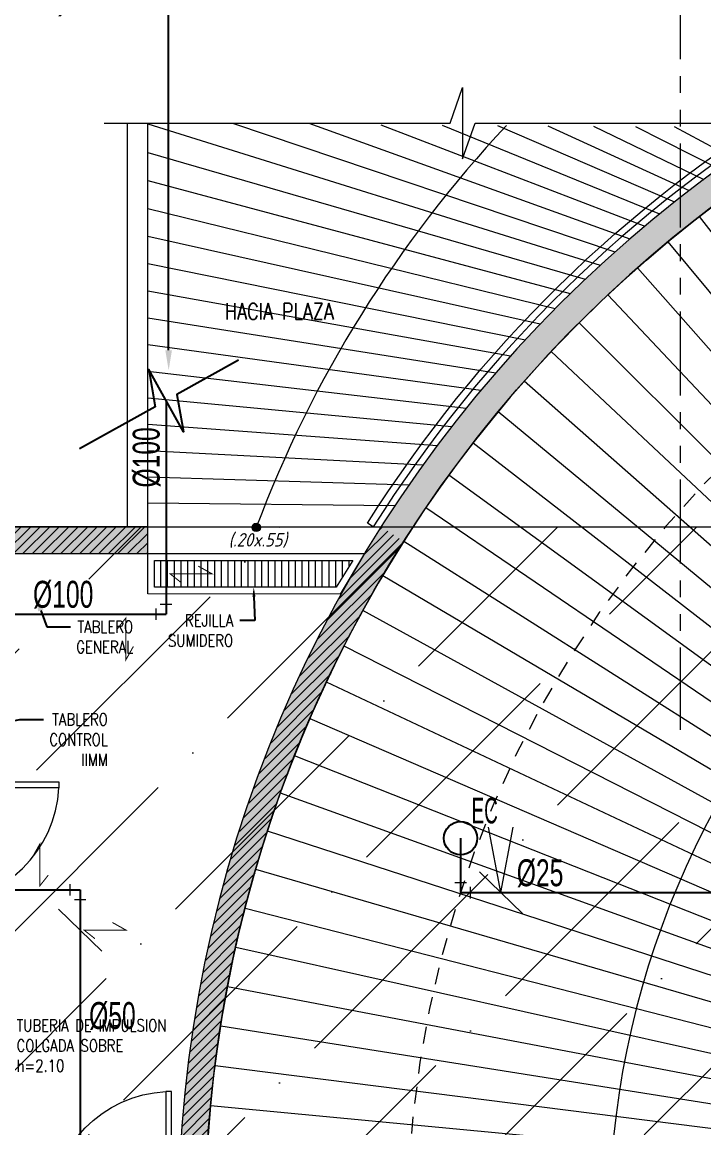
# Model space of a CAD drawing. Header units: millimetres. Extents: x 2085 to 2829, y 1347 to 1643.
# Drawn here: x 2212.83 to 2217.9, y 1534.82 to 1543.04 of the extents above; entities that cross this region are included whole.
import ezdxf
from ezdxf import colors
from ezdxf.entities.mleader import LeaderData, LeaderLine
from ezdxf.enums import TextEntityAlignment as Align
from ezdxf.math import Vec2, Vec3

# ---------------------------------------------------------------- set-up
doc = ezdxf.new("R2010")
doc.units = ezdxf.units.MM
for name, pattern in [('HIDDEN', [0.375, 0.25, -0.125]), ('HIDDEN2', [0.1875, 0.125, -0.0625]), ('PHANTOM', [2.5, 1.25, -0.25, 0.25, -0.25, 0.25, -0.25]), ('PHANTOM2', [1.25, 0.625, -0.125, 0.125, -0.125, 0.125, -0.125])]:
    doc.linetypes.add(name, pattern=pattern)
doc.layers.get('0').update_dxf_attribs({"color": 251, "lineweight": 9})
for name, color, linetype, lineweight in [('000 SOS 911 - ACCESORIOS ACI', 3, 'Continuous', 20), ('000 SOS 911 ACCESORIOS', 3, 'Continuous', 20), ('000 SOS 911 ROCIADORES', 5, 'Continuous', 25), ('000 SOS 911 SOPORTES ACI', 3, 'Continuous', 25), ('000 SOS 911 TEXTOS ACI', 7, 'Continuous', 9), ('000 SOS 911 TUBERIA ACI', 3, 'Continuous', 25), ('A-BARANDAS', 251, 'Continuous', 9), ('A-EJES', 251, 'PHANTOM', 9), ('A-ESTRUCTURA-HATCH', 251, 'Continuous', 13), ('A-ESTRUCTURA-PLACAS', 251, 'Continuous', 13), ('A-ESTRUCTURA-VIGAS', 251, 'HIDDEN2', 13), ('A-MURO ALTO', 251, 'Continuous', 13), ('A-MUROS', 251, 'Continuous', 9), ('A-PROYECCIONES', 251, 'HIDDEN2', 9), ('A-PUERTAS', 251, 'Continuous', 9), ('A-TEXTO-AMBIENTES', 251, 'Continuous', 9), ('A-TEXTO-INDICACIONES', 251, 'Continuous', 13), ('MURO CF 120', 251, 'Continuous', 13)]:
    doc.layers.add(name, color=color, linetype=linetype, lineweight=lineweight)
doc.layers.add('A_50_Vigas Chata', color=251, linetype='HIDDEN', lineweight=13, plot=False)
doc.styles.add('APPIA -TEXTOS-GENERALES', font='isocp.shx', dxfattribs={"oblique": 15})
doc.styles.add('PIPE', font='ARIALN.TTF', dxfattribs={"width": 0.8})
doc.styles.add('ROMANS', font='romans.shx', dxfattribs={"width": 0.8})
doc.styles.add('TXT_COTAS', font='romans.shx', dxfattribs={"width": 0.8})
pattern_1 = [(45, (-224229.893065, -8186668.82397), (-0.03535533905933, 0.03535533905933), [])]

# ---------------------------------------------------------------- blocks, each defined once
blk = doc.blocks.new('ACCS.ELBOW.90')
at = {"layer": '000 SOS 911 - ACCESORIOS ACI', "color": 100}
for p, q in [((0.098, 0.168), (-0.098, 0.168)), ((0.168, -0.098), (0.168, 0.098))]:
    blk.add_line(p, q, dxfattribs=at)
at = {"layer": '000 SOS 911 - ACCESORIOS ACI', "color": 9}
for p in [(0, 0.168), (0.168, 0)]:
    blk.add_line(p, (0, 0), dxfattribs=at)
blk = doc.blocks.new('Soporte Longitudinal')
at = {"layer": '000 SOS 911 SOPORTES ACI', "const_width": 0.02}
blk.add_lwpolyline([(-0.14, -0.149), (-0.405, 0), (0.405, 0), (0.197, 0.164)], dxfattribs=at)
blk = doc.blocks.new('002')
at = {"layer": '000 SOS 911 ROCIADORES'}
blk.add_circle((2884.5061, 1470.1768, 0), 0.0952, dxfattribs=at)
at = {"layer": '000 SOS 911 ROCIADORES', "color": 5, "style": 'PIPE', "width": 0.641273}
blk.add_text('EC', height=0.14693, dxfattribs=at).set_placement((2884.5692, 1470.2615, 0), (2884.7191, 1470.2615, 0), align=Align.FIT)
blk = doc.blocks.new('003')
at = {"layer": '000 SOS 911 ROCIADORES', "xscale": 1.3, "yscale": 1.3, "zscale": 1.3}
blk.add_blockref('002', (-841.8386, -416.7664, 0), dxfattribs=at)
blk = doc.blocks.new('007')
at = {"layer": '000 SOS 911 - ACCESORIOS ACI'}
for q in [(26830.8377, -4054.7652, 0), (26831.0221, -4054.7652, 0)]:
    blk.add_line((26830.9299, -4055.2525, 0), q, dxfattribs=at)
blk = doc.blocks.new('EST P1')
at = {"layer": 'A-ESTRUCTURA-HATCH'}
h = blk.add_hatch(color=256, dxfattribs=at)
h.dxf.hatch_style = 1
h.paths.add_polyline_path([(28.776, 5.9498), (28.776, 5.05), (23.07, 5.05), (23.07, 4.85), (28.926, 4.85), (28.9261, 5.75), (32.576, 5.75), (32.5761, 4.85), (35.53, 4.85), (35.53, 5.05), (32.726, 5.05), (32.7262, 5.9498)])
h.paths.add_polyline_path([(43.04, 4.85), (43.04, 5.05), (35.58, 5.05), (35.58, 4.85)])
h.paths.add_polyline_path([(43.09, 5.05), (43.09, 4.85), (47.915, 4.85), (47.915, 5.05)])
h.paths.add_polyline_path([(51.865, 5.05), (51.865, 4.85), (53.3757, 4.85), (53.3757, 5.05)])
h.paths.add_polyline_path([(72.8007, -0.15), (73.0007, -0.15, 1), (53.6007, -0.15), (53.8007, -0.15, -1)])
h.paths.add_polyline_path([(70.3507, 0), (70.3507, -0.1499), (72.7495, -0.15), (72.7495, 0)], flags=17)
h.paths.add_polyline_path([(69.4507, -0.1499), (69.4507, 0), (66.8475, 0.0001, -0.010569), (66.8507, -0.1499)], flags=17)
h.paths.add_polyline_path([(65.2721, 2.4964), (65.2722, -0.15), (65.4222, -0.15), (65.4221, 2.3777, -0.221666), (66.6007, -0.1499), (66.8007, -0.1499, 0.99999), (59.8007, -0.15), (60.0007, -0.15, -0.61691)], flags=0)
h.paths.add_polyline_path([(71.88, -11.4001), (71.88, -11.1501), (57.51, -11.1501), (57.51, -11.4)])
h.paths.add_polyline_path([(57.46, -11.4), (57.46, -11.1501), (43.09, -11.1501), (43.09, -11.4)])
h.paths.add_polyline_path([(43.04, -11.4), (43.04, -11.1501), (35.58, -11.1501), (35.58, -11.4)])
h.paths.add_polyline_path([(23.07, -11.15), (23.07, -11.4001), (35.53, -11.4001), (35.53, -11.15)])
h.paths.add_polyline_path([(23.02, -11.4001), (23.02, -11.15), (12.25, -11.15), (12.25, -11.4001)])
h.paths.add_polyline_path([(12.2, -11.4001), (12.2, -11.15), (3.65, -11.15), (3.65, -11.4001)])
h.paths.add_polyline_path([(3.6, -11.4001), (3.6, -11.15), (-3.56, -11.15), (-3.56, -11.4001)])
h.paths.add_polyline_path([(-17.98, -11.15), (-17.98, -11.4001), (-3.61, -11.4001), (-3.61, -11.1501)])
h.paths.add_polyline_path([(-18.03, -11.4001), (-18.03, -11.15), (-32.4, -11.15), (-32.4, -11.4001)])
h.paths.add_polyline_path([(-32.45, -11.4001), (-32.45, -11.15), (-46.94, -11.15), (-46.94, -11.4001)])
h.paths.add_polyline_path([(-47.24, -11.4001), (-46.99, -11.4001), (-46.99, -6.15), (-47.24, -6.15)])
h.paths.add_polyline_path([(-46.99, -0.2), (-47.24, -0.2), (-47.24, -6.1), (-46.99, -6.1)])
h.paths.add_polyline_path([(-47.24, 0.15), (-47.24, -0.15), (-44.785, -0.15), (-44.785, 5.05), (-45.035, 5.05), (-45.035, 0.15)])
h.paths.add_polyline_path([(-44.735, 5.05), (-44.735, 4.85), (-32.45, 4.85), (-32.45, 5.05)])
h.paths.add_polyline_path([(-23.2244, 4.85), (-23.2243, 5.75), (-19.5743, 5.75), (-19.5743, 4.85), (-18.03, 4.85), (-18.03, 5.05), (-19.4243, 5.05), (-19.4242, 5.9498), (-23.3744, 5.9498), (-23.3744, 5.05), (-32.4, 5.05), (-32.4, 4.85)])
h.paths.add_polyline_path([(-17.98, 5.05), (-17.98, 4.85), (-3.61, 4.85), (-3.61, 5.05)])
h.paths.add_polyline_path([(12.2, 4.85), (12.2, 5.05), (3.825, 5.0501), (3.825, 4.8501)])
h.paths.add_polyline_path([(12.25, 5.05), (12.25, 4.85), (23.02, 4.85), (23.02, 5.05)])
at = {"layer": 'A-ESTRUCTURA-PLACAS'}
blk.add_lwpolyline([(72.8007, -0.15), (73.0007, -0.15, 1), (53.6007, -0.15), (53.8007, -0.15, -1)], format="xyb", close=True, dxfattribs=at)
blk.add_lwpolyline([(51.865, 4.85), (53.3757, 4.85), (53.3757, 5.05), (51.865, 5.05)], close=True, dxfattribs=at)
at = {"layer": 'A-ESTRUCTURA-VIGAS'}
for points in [[(53.3757, 5.05), (55.1123, 5.05)], [(53.3757, 4.85), (54.9886, 4.85)]]:
    blk.add_lwpolyline(points, dxfattribs=at)
at = {"layer": 'A_50_Vigas Chata', "insert": (54.1935, 4.948), "char_height": 0.1, "attachment_point": 5, "style": 'APPIA -TEXTOS-GENERALES'}
blk.add_mtext('(.20x.55)', dxfattribs=at)
blk = doc.blocks.new('EJES 1P')
at = {"layer": 'A-EJES', "linetype": 'PHANTOM2'}
blk.add_lwpolyline([(102.3443, 5.3511), (102.3443, -1.51)], dxfattribs=at)
blk = doc.blocks.new('A$C5E423DB2')
at = {"layer": 'A-PUERTAS'}
for p, q in [((0.0381, 0.1), (0.0381, 0.8)), ((0.0381, 0.8), (0.0731, 0.8)), ((0.0731, 0.8), (0.0731, 0.1)), ((0.0381, 0.1), (0.0731, 0.1))]:
    blk.add_line(p, q, dxfattribs=at)
at = {"layer": 'A-PUERTAS', "linetype": 'Continuous'}
for p, q in [((0, 0), (0, 0.1)), ((0, 0.1), (0.0281, 0.1)), ((0.0281, 0.0381), (0.0281, 0.1)), ((0.8, 0.1), (0.7719, 0.1)), ((0.7719, 0.0381), (0.7719, 0.1)), ((0.8, 0), (0.8, 0.1)), ((0.0381, 0.0381), (0.0281, 0.0381)), ((0.0381, 0), (0.0381, 0.0381)), ((0.7619, 0), (0.7619, 0.0381)), ((0.7619, 0.0381), (0.7719, 0.0381)), ((0, 0), (0.0381, 0)), ((0.8, 0), (0.7619, 0))]:
    blk.add_line(p, q, dxfattribs=at)
at = {"layer": 'A-PUERTAS', "color": 7, "linetype": 'Continuous'}
blk.add_arc((0.0366, 0.0793), 0.7216, 1.64027, 87.09685, dxfattribs=at)

msp = doc.modelspace()

# ---------------------------------------------------------------- hatches: boundary and pattern name
h = msp.add_hatch()
h.set_pattern_fill('ANSI36', color=4, scale=0.23)
h.set_pattern_definition([(45, (-12.33495, 1e-06), (0.38727355, 1.420003), [1.825625, -0.365125, 0, -0.365125])])
h.paths.add_polyline_path([(2232.2706, 1539.2879), (2183.5856, 1539.2879), (2183.5856, 1522.8378), (2232.2706, 1522.8378)])
h = msp.add_hatch()
h.set_pattern_fill('_USER', color=8, scale=0.05, angle=-90, pattern_type=0)
h.set_pattern_definition([(270, (-8185935.13595, 227976.34613), (0.05, -9e-18), [])])
h.paths.add_polyline_path([(2215.2902, 1539.0379), (2215.1684, 1538.8377), (2213.8162, 1538.8379), (2213.8162, 1539.0379)])
at = {"layer": 'A-PROYECCIONES', "linetype": 'Continuous'}
h = msp.add_hatch(color=256, dxfattribs=at)
h.dxf.hatch_style = 1
edge = h.paths.add_edge_path()
edge.add_arc((2214.573, 1539.283), 0.0312, 0, 360)
at = {"layer": 'MURO CF 120'}
h = msp.add_hatch(dxfattribs=at)
h.set_pattern_fill('_USER', color=256, scale=0.05, angle=45, style=0, pattern_type=0)
h.set_pattern_definition(pattern_1)
h.paths.add_polyline_path([(2208.3056, 1539.2879), (2213.7662, 1539.2879), (2213.7662, 1539.0879), (2208.3056, 1539.0879)])
h = msp.add_hatch(dxfattribs=at)
h.set_pattern_fill('_USER', color=256, scale=0.05, angle=45, style=0, pattern_type=0)
h.set_pattern_definition(pattern_1)
h.paths.add_polyline_path([(2215.67, 1539.1786), (2215.5024, 1539.2879, 0.141364), (2213.991, 1534.088), (2214.191, 1534.0882, -0.141272)])

# ---------------------------------------------------------------- linework, layer by layer
for p, q in [((2214.3974, 1542.2881, 0), (2217.2405, 1541.3327, 0)), ((2214.9648, 1542.2879, 0), (2217.3514, 1541.43, 0)), ((2215.4984, 1542.2768, 0), (2217.4621, 1541.5241, 0)), ((2215.9559, 1542.2739, 0), (2217.5725, 1541.6153, 0)), ((2216.368, 1542.2714, 0), (2217.6826, 1541.7034, 0)), ((2216.7413, 1542.2691, 0), (2217.7923, 1541.7887, 0)), ((2217.0815, 1542.267, 0), (2217.9016, 1541.8712, 0)), ((2217.393, 1542.2651, 0), (2218.0105, 1541.951, 0)), ((2217.6796, 1542.2634, 0), (2218.1188, 1542.0282, 0)), ((2221.5461, 1536.8537), (2217.8689, 1541.5943, 0)), ((2221.4603, 1536.785), (2217.636, 1541.4077, 0)), ((2221.3767, 1536.7136), (2217.409, 1541.2138, 0)), ((2221.2954, 1536.6396), (2217.1883, 1541.013, 0)), ((2221.2164, 1536.563), (2216.974, 1540.8053, 0)), ((2221.1399, 1536.4841), (2216.7663, 1540.591, 0)), ((2221.0659, 1536.4027), (2216.5655, 1540.3702, 0)), ((2213.7662, 1540.2474, 0), (2216.0268, 1540.0339, 0)), ((2220.9945, 1536.3191), (2216.3716, 1540.1433, 0)), ((2213.7662, 1540.051, 0), (2215.9196, 1539.893, 0)), ((2213.7662, 1539.8552, 0), (2215.8134, 1539.748, 0)), ((2220.9257, 1536.2333), (2216.1851, 1539.9104, 0)), ((2213.7662, 1539.6599, 0), (2215.7083, 1539.5989, 0)), ((2220.8597, 1536.1453), (2216.0059, 1539.6717, 0)), ((2213.7662, 1539.4648, 0), (2215.6046, 1539.4455, 0)), ((2220.7965, 1536.0554), (2215.8343, 1539.4275, 0)), ((2213.7662, 1539.2879), (2215.5024, 1539.2879, 0)), ((2220.7361, 1535.9635), (2215.6704, 1539.1781, 0)), ((2220.6786, 1535.8697), (2215.5145, 1538.9236, 0)), ((2220.6242, 1535.7742), (2215.3666, 1538.6644, 0)), ((2220.5727, 1535.677), (2215.227, 1538.4006, 0)), ((2220.5243, 1535.5782), (2215.0957, 1538.1326, 0)), ((2220.4791, 1535.478), (2214.9729, 1537.8606, 0)), ((2220.437, 1535.3764), (2214.8587, 1537.5849, 0)), ((2220.3981, 1535.2735), (2214.7532, 1537.3057, 0)), ((2220.3625, 1535.1695), (2214.6566, 1537.0234, 0)), ((2220.3302, 1535.0644), (2214.5688, 1536.7381, 0)), ((2220.3012, 1534.9583), (2214.4901, 1536.4503, 0)), ((2220.2755, 1534.8514), (2214.4204, 1536.1601, 0)), ((2220.2532, 1534.7437), (2214.3599, 1535.8678, 0)), ((2220.2343, 1534.6354), (2214.3086, 1535.5738, 0)), ((2220.2188, 1534.5265), (2214.2665, 1535.2784, 0)), ((2220.2068, 1534.4172), (2214.2338, 1534.9817, 0))]:
    msp.add_line(p, q)
at = {"color": 1}
msp.add_lwpolyline([(2213.4431, 1542.2883), (2216.0145, 1542.2883), (2216.1074, 1542.5531), (2216.1074, 1542.0235), (2216.2004, 1542.2883), (2218.7718, 1542.2883)], dxfattribs=at)
for points in [[(2183.5856, 1539.2879), (2232.2706, 1539.2879), (2232.2706, 1522.8378), (2183.5856, 1522.8378)], [(2215.3792, 1539.0879), (2215.1965, 1538.7877), (2213.7662, 1538.7879), (2213.7662, 1539.0879)], [(2215.2902, 1539.0379), (2215.1684, 1538.8377), (2213.8162, 1538.8379), (2213.8162, 1539.0379)]]:
    msp.add_lwpolyline(points, close=True)
at = {"color": 4}
msp.add_lwpolyline([(2183.5856, 1539.2879), (2232.2706, 1539.2879), (2232.2706, 1522.8378), (2183.5856, 1522.8378)], close=True, dxfattribs=at)
at = {"color": 8}
for points in [[(2215.3792, 1539.0879), (2215.1965, 1538.7877), (2213.7662, 1538.7879), (2213.7662, 1539.0879)], [(2215.2902, 1539.0379), (2215.1684, 1538.8377), (2213.8162, 1538.8379), (2213.8162, 1539.0379)]]:
    msp.add_lwpolyline(points, close=True, dxfattribs=at)
msp.add_arc((2223.6962, 1534.0879), 6.5, 90.00133, 180.00133)
at = {"layer": '000 SOS 911 - ACCESORIOS ACI'}
for p, q in [((2216.5525, 1536.4117), (2216.2322, 1536.7226)), ((2213.4241, 1536.1324), (2213.1037, 1536.4433))]:
    msp.add_line(p, q, dxfattribs=at)
at = {"layer": '000 SOS 911 TUBERIA ACI', "elevation": 0}
msp.add_lwpolyline([(2213.9023, 1540.2255), (2213.9023, 1538.6379)], dxfattribs=at)
at = {"layer": '000 SOS 911 TUBERIA ACI'}
for points in [[(2212.5556, 1538.6379), (2213.9023, 1538.6379)], [(2216.0924, 1536.9719), (2216.0924, 1536.5671)], [(2211.6481, 1536.5879), (2213.2639, 1536.5879)], [(2213.2639, 1536.5878), (2213.2639, 1532.0936)], [(2216.0924, 1536.5671), (2220.3733, 1536.5671)]]:
    msp.add_lwpolyline(points, dxfattribs=at)
at = {"layer": 'A-BARANDAS', "elevation": 0}
msp.add_lwpolyline([(2218.6661, 1542.4438, 0.117237), (2215.4435, 1539.2883), (2215.4012, 1539.315, -0.116516), (2218.6161, 1542.472)], format="xyb", close=True, dxfattribs=at)
at = {"layer": 'A-MUROS'}
for p, q in [((2213.7662, 1539.2879), (2208.4556, 1539.2879)), ((2213.7662, 1539.0879), (2213.7662, 1539.2879)), ((2212.2556, 1539.0879), (2213.7662, 1539.0879))]:
    msp.add_line(p, q, dxfattribs=at)
for radius, start in [(9.7, 0), (9.5, 13.08127)]:
    msp.add_arc((2223.6912, 1534.0879), radius, start, 180, dxfattribs=at)
at = {"layer": 'A-PROYECCIONES', "linetype": 'Continuous'}
msp.add_circle((2214.573, 1539.283, 0), 0.0312, dxfattribs=at)
msp.add_arc((2223.0034, 1536.1068, 0), 9.0089, 136.82453, 159.38872, dxfattribs=at)
at = {"layer": 'A-PROYECCIONES'}
msp.add_arc((2223.6962, 1534.0879), 8, 87.14071, 180.00133, dxfattribs=at)

# ---------------------------------------------------------------- block references
at = {"layer": '000 SOS 911 - ACCESORIOS ACI'}
for p, xscale, yscale, zscale, rotation in [((2213.9023, 1538.6379), -0.4394526855468778, 0.4394526855468736, 0.4394526855468736, 359.9974143215402), ((2216.0924, 1536.5671), 0.4394526855468782, 0.4394526855468782, 0.4394526855468782, 0.002585678459824784), ((2213.2639, 1536.5878), -0.4394526855468782, 0.4394526855468736, 0.4394526855468736, 89.99741432154018)]:
    msp.add_blockref('ACCS.ELBOW.90', p, dxfattribs=dict(at, xscale=xscale, yscale=yscale, zscale=zscale, rotation=rotation))
at = {"layer": '000 SOS 911 ACCESORIOS'}
msp.add_blockref('007', (-24614.5376, 5591.8196, 0), dxfattribs=at)
at = {"layer": '000 SOS 911 ROCIADORES'}
msp.add_blockref('003', (-691.9269, 42.5084), dxfattribs=at)
at = {"layer": '000 SOS 911 SOPORTES ACI', "xscale": 0.384521484375, "yscale": 0.384521484375, "zscale": 0.384521484375}
for p, rotation in [((2214.088, 1538.9379), 180), ((2213.6023, 1538.4522), 89.99999999999999), ((2212.9639, 1536.7735), 270), ((2213.4496, 1536.2878), 180)]:
    msp.add_blockref('Soporte Longitudinal', p, dxfattribs=dict(at, rotation=rotation))
at = {"layer": 'A-PUERTAS', "linetype": 'Continuous'}
for p, xscale, yscale, zscale, rotation in [((2212.1056, 1537.4379), 1.250002642195007, 1.250002642195007, 1.250002642195007, 270.001183428841), ((2213.9912, 1534.0879), -1.250002642195022, 1.250002642195022, 1.250002642195021, 359.9988857674263)]:
    msp.add_blockref('A$C5E423DB2', p, dxfattribs=dict(at, xscale=xscale, yscale=yscale, zscale=zscale, rotation=rotation))

# ---------------------------------------------------------------- texts
at = {"layer": '000 SOS 911 TEXTOS ACI', "insert": (2213.6546, 1539.5795, 0.0001), "char_height": 0.2, "attachment_point": 1, "rotation": 90, "style": 'PIPE'}
msp.add_mtext_dynamic_manual_height_columns('%%C100', width=0.550995, gutter_width=1.9152, heights=[0.0124], dxfattribs=at)
at = {"layer": '000 SOS 911 TEXTOS ACI', "char_height": 0.2, "attachment_point": 1, "style": 'PIPE'}
for s, insert in [('%%C100', (2212.9133, 1538.8857, 0.0001)), ('%%C25', (2216.5103, 1536.8149, 0.0001)), ('%%C50', (2213.3302, 1535.7533, 0.0001))]:
    msp.add_mtext_dynamic_manual_height_columns(s, width=0.550995, gutter_width=1.9152, heights=[0.0124], dxfattribs=dict(at, insert=insert))
at = {"layer": 'A-TEXTO-AMBIENTES', "insert": (2214.7455, 1540.8893), "char_height": 0.12, "width": 2.556211, "attachment_point": 5, "style": 'ROMANS'}
msp.add_mtext('HACIA PLAZA', dxfattribs=at)

# ---------------------------------------------------------------- leaders
at = {"layer": 'A-TEXTO-INDICACIONES'}
ml = msp.add_multileader_mtext('Standard', dxfattribs=at)
ml.set_content('TABLERO GENERAL ', color=256, style='ROMANS')
ml.set_leader_properties(color=7)
ml.build(insert=Vec2(0, 0))
ml.multileader.update_dxf_attribs({"dogleg_length": 1.3073, "arrow_head_size": 0.13, "scale": 0.1})
ctx = ml.context
ctx.base_point, ctx.scale, ctx.char_height, ctx.arrow_head_size, ctx.landing_gap_size, ctx.plane_origin = Vec3(2213.1914, 1538.5434), 0.1, 0.09, 0.13, 0.01, Vec3(2212.7196, 1538.6982)
ctx.text_align_type = 2
notes = []
notes.append((ctx, [(0, (1, 1, 0), (2213.016, 1538.5434), (1, 0), 0.1754, [(0, [(2212.927, 1538.7879)], 0, [])])]))
ctx.mtext.insert, ctx.mtext.width, ctx.mtext.alignment, ctx.mtext.flow_direction = Vec3(2213.6574, 1538.5884), 0.487262, 3, 5
ml = msp.add_multileader_mtext('Standard', dxfattribs=at)
ml.set_content('REJILLA SUMIDERO', color=256, style='TXT_COTAS')
ml.set_leader_properties(color=7)
ml.build(insert=Vec2(0, 0))
ml.multileader.update_dxf_attribs({"dogleg_length": 0.1105, "arrow_head_size": 0.07})
ctx = ml.context
ctx.base_point, ctx.char_height, ctx.arrow_head_size, ctx.landing_gap_size, ctx.plane_origin = Vec3(2213.8333, 1538.5916), 0.09, 0.07, 0.05, Vec3(2213.6848, 1539.1166)
ctx.text_align_type = 2
notes.append((ctx, [(0, (1, 1, 0), (2214.5615, 1538.5916), (-1, 0), 0.1105, [(0, [(2214.5539, 1538.8378)], 0, [])])]))
ctx.mtext.insert, ctx.mtext.width, ctx.mtext.alignment, ctx.mtext.flow_direction = Vec3(2214.401, 1538.6366), 0.814337, 3, 5
ml = msp.add_multileader_mtext('Standard', dxfattribs=at)
ml.set_content('TABLERO CONTROL IIMM ', color=256, style='ROMANS')
ml.set_leader_properties(color=7)
ml.build(insert=Vec2(0, 0))
ml.multileader.update_dxf_attribs({"dogleg_length": 1.3073, "arrow_head_size": 0.13, "scale": 0.1})
ctx = ml.context
ctx.base_point, ctx.scale, ctx.char_height, ctx.arrow_head_size, ctx.landing_gap_size, ctx.plane_origin = Vec3(2212.9898, 1537.8549), 0.1, 0.09, 0.13, 0.01, Vec3(2212.4578, 1538.0964)
ctx.text_align_type = 2
notes.append((ctx, [(0, (1, 1, 0), (2212.8144, 1537.8549), (1, 0), 0.1754, [(0, [(2212.4056, 1537.7717)], 0, [])])]))
ctx.mtext.insert, ctx.mtext.width, ctx.mtext.alignment, ctx.mtext.flow_direction = Vec3(2213.4695, 1537.8999), 0.487262, 3, 5
ml = msp.add_multileader_mtext('Standard', dxfattribs=at)
ml.set_content('TUBERIA DE IMPULSION COLGADA SOBRE h=2.10', color=256, style='TXT_COTAS')
ml.set_leader_properties(color=7)
ml.build(insert=Vec2(0, 0))
ml.multileader.update_dxf_attribs({"dogleg_length": 0.1105, "arrow_head_size": 0.07})
ctx = ml.context
ctx.base_point, ctx.char_height, ctx.arrow_head_size, ctx.landing_gap_size, ctx.plane_origin = Vec3(2212.741, 1535.58), 0.09, 0.07, 0.05, Vec3(2212.745, 1535.9775)
notes.append((ctx, [(1, (1, 1, 0), (2212.6305, 1535.58), (1, 0), 0.1105, [(0, [(2212.399, 1535.8021)], 0, [])])]))
ctx.mtext.insert, ctx.mtext.width, ctx.mtext.flow_direction = Vec3(2212.791, 1535.625), 1.237997, 5
for ctx, leaders in notes:
    for number, flags, end, landing, length, lines in leaders:
        leader = LeaderData()
        leader.index, (leader.has_last_leader_line, leader.has_dogleg_vector, leader.attachment_direction) = number, flags
        leader.last_leader_point, leader.dogleg_vector, leader.dogleg_length = Vec3(end), Vec3(landing), length
        for number, points, colour, breaks in lines:
            line = LeaderLine()
            line.index, line.vertices, line.color, line.breaks = number, Vec3.list(points), colors.encode_raw_color(colour), breaks
            leader.lines.append(line)
        ctx.leaders.append(leader)

# ---------------------------------------------------------------- next in the draw order: leaders
at = {"layer": '000 SOS 911 TEXTOS ACI'}
ml = msp.add_multileader_mtext('Standard', dxfattribs=at)
ml.set_content('{\\H1.66667x;CONTINUA TUBERÍA DE ACI %%C100 mm} {\\H1.66667x; (VER PLANO DE ACI - 01)}', color=256, style='PIPE')
ml.set_leader_properties(color=7)
ml.build(insert=Vec2(0, 0))
ml.multileader.update_dxf_attribs({"text_left_attachment_type": 2, "text_right_attachment_type": 2, "dogleg_length": 2, "arrow_head_size": 0.15})
ctx = ml.context
ctx.base_point, ctx.char_height, ctx.arrow_head_size, ctx.landing_gap_size, ctx.plane_origin, ctx.plane_x_axis, ctx.plane_y_axis = Vec3(2209.7934, 1543.4394), 0.15, 0.15, 0.15, Vec3(2216.2873, 1542.6354), Vec3(1, -0.000395), Vec3(0.000395, 1)
ctx.left_attachment, ctx.right_attachment = 2, 2
notes = []
notes.append((ctx, [(0, (1, 1, 0), (2213.9216, 1543.4378), (-1, 0.000395), 0.1461, [(0, [(2213.9216, 1540.4508)], 0, [])])]))
ctx.mtext.insert, ctx.mtext.text_direction, ctx.mtext.rotation, ctx.mtext.width, ctx.mtext.defined_height, ctx.mtext.flow_direction = Vec3(2209.9435, 1543.8274), Vec3(1, -0.000395), 6.28279, 3.830325, 0.5575, 5
ctx.mtext.has_bg_fill, ctx.mtext.bg_color, ctx.mtext.bg_scale_factor, ctx.mtext.bg_transparency, ctx.mtext.use_window_bg_color = 1, -1073741824, 2, 0, 1
for ctx, leaders in notes:
    for number, flags, end, landing, length, lines in leaders:
        leader = LeaderData()
        leader.index, (leader.has_last_leader_line, leader.has_dogleg_vector, leader.attachment_direction) = number, flags
        leader.last_leader_point, leader.dogleg_vector, leader.dogleg_length = Vec3(end), Vec3(landing), length
        for number, points, colour, breaks in lines:
            line = LeaderLine()
            line.index, line.vertices, line.color, line.breaks = number, Vec3.list(points), colors.encode_raw_color(colour), breaks
            leader.lines.append(line)
        ctx.leaders.append(leader)

# ---------------------------------------------------------------- next in the draw order: linework, layer by layer
for p, q in [((2213.7662, 1542.2847, 0), (2217.1294, 1541.2323, 0)), ((2213.7662, 1542.0719, 0), (2217.0182, 1541.1285, 0)), ((2213.7662, 1541.8618, 0), (2216.907, 1541.0214, 0)), ((2213.7662, 1541.654, 0), (2216.7959, 1540.9109, 0)), ((2213.7662, 1541.4483, 0), (2216.6848, 1540.7968, 0)), ((2213.7662, 1541.2445, 0), (2216.574, 1540.6791, 0)), ((2213.7662, 1541.0424, 0), (2216.4635, 1540.5577, 0)), ((2213.7662, 1540.8418, 0), (2216.3535, 1540.4326, 0)), ((2213.7662, 1540.6426, 0), (2216.2439, 1540.3036, 0)), ((2213.7662, 1540.4445, 0), (2216.135, 1540.1707, 0))]:
    msp.add_line(p, q)
msp.add_lwpolyline([(2213.4431, 1542.2883), (2216.0145, 1542.2883), (2216.1074, 1542.5531), (2216.1074, 1542.0235), (2216.2004, 1542.2883), (2218.7718, 1542.2883)])
at = {"layer": '000 SOS 911 TUBERIA ACI', "color": 1, "elevation": 0}
msp.add_lwpolyline([(2214.4418, 1540.5266), (2213.9835, 1540.2708), (2214.0313, 1539.9942), (2213.7734, 1540.4568), (2213.8212, 1540.1803), (2213.2597, 1539.8671)], dxfattribs=at)
at = {"layer": 'A-MURO ALTO'}
for points in [[(2213.6162, 1539.2879), (2213.6162, 1542.2883)], [(2213.7662, 1539.2879), (2213.7662, 1542.2883)]]:
    msp.add_lwpolyline(points, dxfattribs=at)

# ---------------------------------------------------------------- next in the draw order: block references
msp.add_blockref('EST P1', (2160.3906, 1534.2379))
at = {"layer": 'A-PROYECCIONES'}
msp.add_blockref('EJES 1P', (2115.3812, 1539.2879), dxfattribs=at)

doc.saveas('drawing.dxf')
